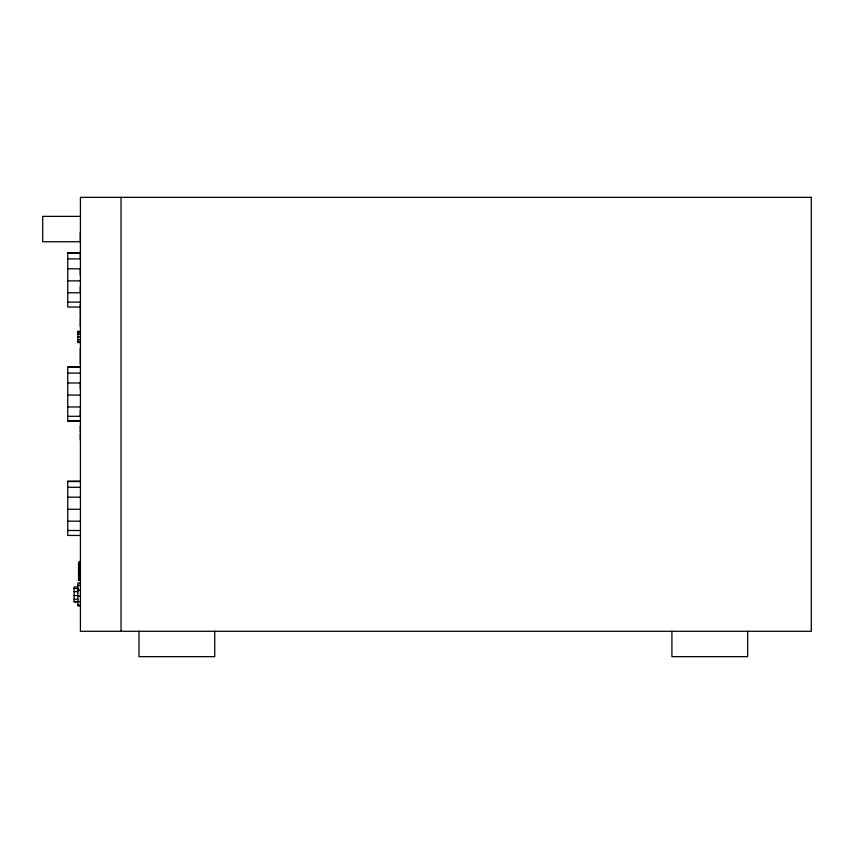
<?xml version="1.0" encoding="UTF-8"?>
<svg xmlns="http://www.w3.org/2000/svg" width="854" height="854" viewBox="0 0 854 854"><rect width="100%" height="100%" fill="white"/><g stroke="black" fill="none" stroke-linecap="round" stroke-linejoin="round"><path stroke-width="1.28" d="M80.425 216.372L42.7 216.372L42.7 241.746L80.425 241.746M80.425 252.731L67.744 252.731L67.744 307.056L80.425 307.056M67.744 253.168L80.425 253.168M67.744 258.89L80.425 258.89M67.744 268.786L80.425 268.786M67.744 280.87L80.425 280.87M67.744 292.762L80.425 292.762M67.744 302.113L80.425 302.113M80.425 331.267L77.895 331.267L77.895 342.55L80.425 342.55M77.895 332.025L80.425 332.025M77.895 334.085L80.425 334.085M77.895 336.914L80.425 336.914M77.895 339.732L80.425 339.732M77.895 341.792L80.425 341.792M80.425 366.932L67.744 366.932L67.744 421.246L80.425 421.246M67.744 367.359L80.425 367.359M67.744 373.091L80.425 373.091M67.744 382.976L80.425 382.976M67.744 395.071L80.425 395.071M67.744 406.963L80.425 406.963M67.744 416.304L80.425 416.304M67.744 420.819L80.425 420.819M80.425 481.122L67.744 481.122L67.744 535.447L80.425 535.447M67.744 481.56L80.425 481.56M67.744 487.292L80.425 487.292M67.744 497.177L80.425 497.177M67.744 509.272L80.425 509.272M67.744 521.164L80.425 521.164M67.744 530.505L80.425 530.505M80.425 561.505L79.166 561.505L79.166 580.453L80.425 580.453M80.425 583.026L77.895 583.026L77.895 605.913L80.425 605.913M77.895 585.364L80.425 585.364M77.895 586.933L74.085 586.933L74.085 602.006L77.895 602.006M74.085 588.47L77.895 588.47M77.895 590.146L80.425 590.146M74.085 591.619L77.895 591.619M74.085 595.526L77.895 595.526M77.895 596.081L80.425 596.081M74.085 599.156L77.895 599.156M74.085 601.526L80.425 601.579M77.895 605.187L80.425 605.187M747.666 631.287L747.666 656.662L671.917 656.662L671.917 631.287M214.738 631.287L214.738 656.662L138.988 656.662L138.988 631.287M121.033 197.338L121.033 631.287M80.308 232.149L80.308 241.906M80.308 251.716L80.308 257.641M80.308 269.309L80.308 275.234M80.308 286.709L80.308 292.623M80.308 304.312L80.308 314.806M80.308 316.055L80.308 326.762M80.308 348.475L80.308 364.263M80.308 383.222L80.308 389.296M80.308 409.803L80.308 415.887M80.308 425.783L80.308 431.868M80.308 433.501L80.308 440.034M78.525 563.032L78.525 580.517M811.3 197.338L80.425 197.338L80.425 631.287L811.3 631.287L811.3 197.338"/></g></svg>
